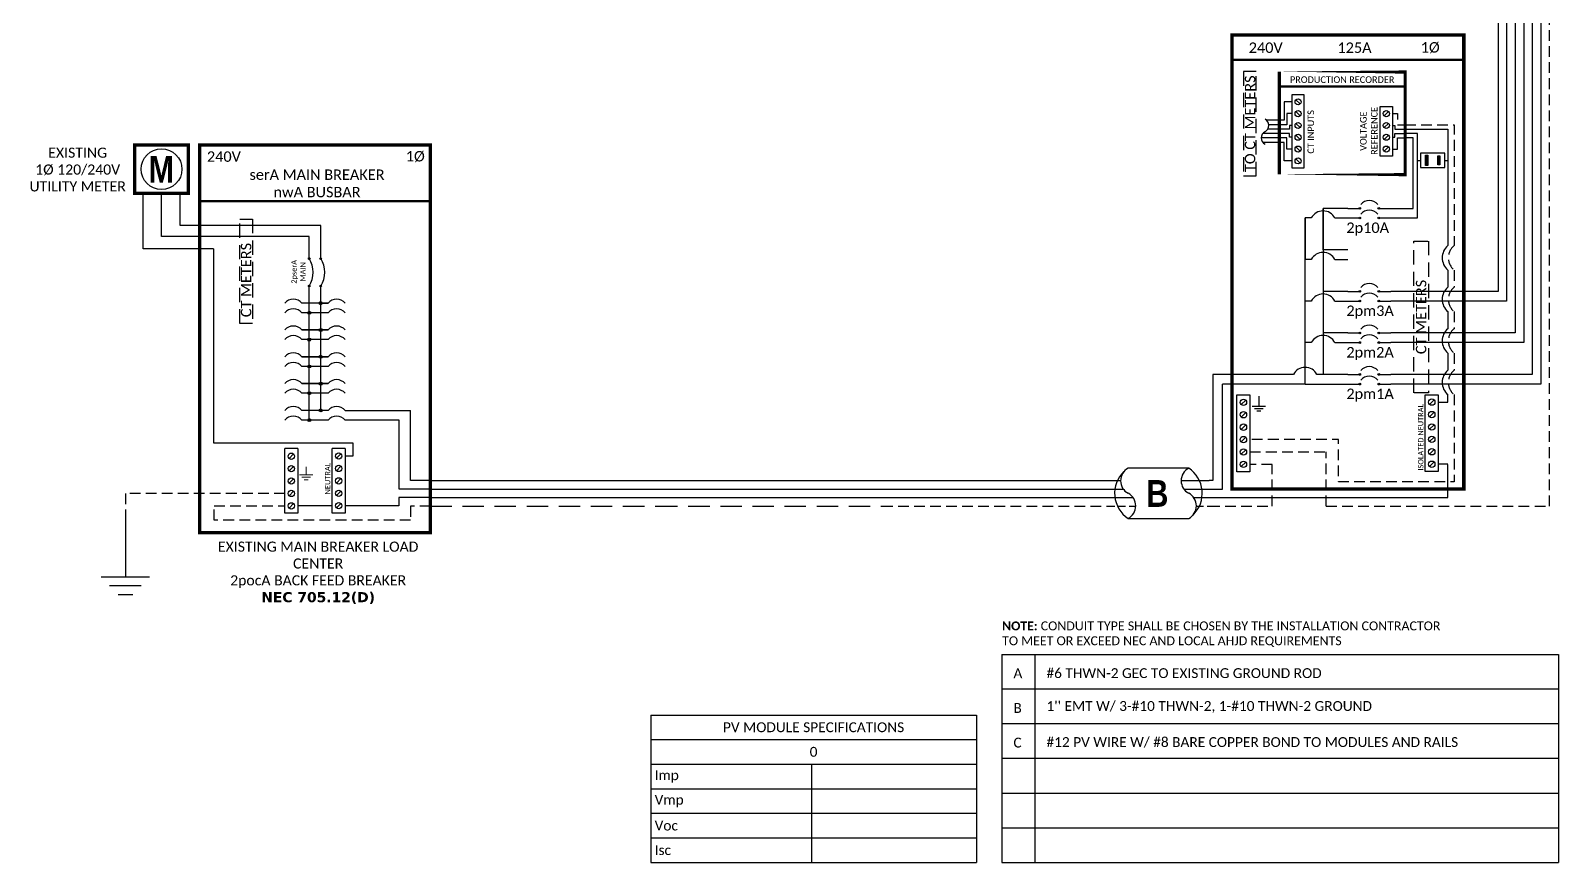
# Model space of a CAD drawing. Header units: feet. Extents: x 12894 to 13430, y 15297 to 15856.
# Drawn here: x 12894 to 13430, y 15297 to 15588 of the extents above; entities that cross this region are included whole.
import ezdxf

# ---------------------------------------------------------------- set-up
doc = ezdxf.new("R2010")
doc.units = ezdxf.units.FT
doc.header["$MEASUREMENT"] = 0
doc.linetypes.add('DASHED', pattern=[0.75, 0.5, -0.25])
doc.linetypes.add('HIDDEN', pattern=[0.375, 0.25, -0.125])
for name, color, linetype in [('E - MODULE', 7, 'Continuous'), ('ONE LINE BLOCKS', 7, 'Continuous'), ('TABLES', 7, 'Continuous'), ('TEXT', 7, 'Continuous'), ('Z - TITLEBLOCK TXT', 7, 'Continuous')]:
    doc.layers.add(name, color=color, linetype=linetype)
doc.styles.add('ONE LINE TXT', font='techb___.ttf')
doc.styles.get("Standard").update_dxf_attribs({"font": 'calibri.ttf'})

# ---------------------------------------------------------------- blocks, each defined once
blk = doc.blocks.new('*U14')
at = {"color": 7, "linetype": 'Continuous'}
for p, q in [((-7.14273261753624, 13.31379698112505), (-28.38670308841029, 13.31379698112505)), ((-28.38670308841029, -4.313796981125051), (-7.14273261753624, -4.313796981125051))]:
    blk.add_line(p, q, dxfattribs=at)
at = {"color": 7}
for p, q in [((-35.52943570594744, 8.999999999996362), (-31.05138576750414, 8.999999999996362)), ((-9.807415296628278, 8.999999999996362), (9.094947017729282e-13, 8.999999999996362))]:
    blk.add_line(p, q, dxfattribs=at)
at = {"color": 10}
for p, q in [((-35.52943570594744, 5.999999999996362), (-30.11481272106539, 5.999999999992724)), ((-8.870842250205897, 5.999999999992724), (9.094947017729282e-13, 5.999999999992724))]:
    blk.add_line(p, q, dxfattribs=at)
at = {"color": 253}
for p, q in [((-35.52943570594744, 2.999999999996362), (-26.6585934557479, 2.999999999996362)), ((-5.414622984878406, 2.999999999996362), (9.094947017729282e-13, 2.999999999992724))]:
    blk.add_line(p, q, dxfattribs=at)
at = {"color": 92, "linetype": 'HIDDEN', "ltscale": 10}
for p, q in [((-4.478049938447839, -3.637978807091713e-12), (0, 0)), ((-35.52943570594744, -3.637978807091713e-12), (-25.72202040931734, -3.637978807091713e-12))]:
    blk.add_line(p, q, dxfattribs=at)
at = {"color": 7, "linetype": 'Continuous'}
for centre, start, end in [((-22.53670101713578, 4.499999999989086), 133.9732389627104, 236.4264841729064), ((-12.99273468881074, 4.499999999989086), 313.9732389627104, 56.4264841729064)]:
    blk.add_arc(centre, 10.57854155630173, start, end, dxfattribs=at)
at = {"linetype": 'Continuous'}
for centre, start, end in [((-26.07656823981961, 8.906898490567983), 117.6639225845625, 242.3360774153913), ((-4.832597768944652, 8.906898490546155), 117.6639225845625, 242.3360774153913), ((-30.69683793700187, 0.09310150943201734), 297.6639225845625, 62.33607741539132), ((-9.452867466132375, 0.09310150943201734), 297.6639225845625, 62.33607741539132)]:
    blk.add_arc(centre, 4.975688628201564, start, end, dxfattribs=at)
blk = doc.blocks.new('*U16')
at = {"color": 7}
blk.add_line((-79.14105710962394, 8.999999999996362), (0, 9), dxfattribs=at)
at = {"color": 10}
blk.add_line((-79.14105710962394, 5.999999999996362), (0, 6), dxfattribs=at)
at = {"color": 253}
blk.add_line((-79.14105710962394, 2.999999999996362), (0, 3), dxfattribs=at)
at = {"color": 92, "linetype": 'HIDDEN', "ltscale": 15}
blk.add_line((-79.14105710962394, -3.637978807091713e-12), (0, 0), dxfattribs=at)
blk = doc.blocks.new('*U22')
at = {"color": 7}
blk.add_line((-79.14105710962303, 8.999999999996362), (9.094947017729282e-13, 8.999999999996362), dxfattribs=at)
at = {"color": 10}
blk.add_line((-79.14105710962303, 5.999999999996362), (9.094947017729282e-13, 5.999999999996362), dxfattribs=at)
at = {"color": 253}
blk.add_line((-79.14105710962303, 2.999999999996362), (9.094947017729282e-13, 2.999999999996362), dxfattribs=at)
at = {"color": 92, "linetype": 'DASHED', "ltscale": 15}
blk.add_line((-79.14105710962303, -3.637978807091713e-12), (9.094947017729282e-13, -3.637978807091713e-12), dxfattribs=at)
blk = doc.blocks.new('breakerPanel')
at = {"linetype": 'Continuous'}
h = blk.add_hatch(color=1, dxfattribs=at)
h.dxf.hatch_style = 1
edge = h.paths.add_edge_path()
edge.add_arc((-42.47287780749139, 86.79555332105156), 0.2909504558996183, 0, 360)
h = blk.add_hatch(color=1, dxfattribs=at)
h.dxf.hatch_style = 1
edge = h.paths.add_edge_path()
edge.add_arc((-38.44367538394545, 86.79555332105156), 0.2909504558996183, 0, 360)
h = blk.add_hatch(color=1, dxfattribs=at)
h.dxf.hatch_style = 1
edge = h.paths.add_edge_path()
edge.add_arc((-42.47287780749139, 77.16403163819996), 0.2909504558996183, 0, 360)
h = blk.add_hatch(color=1, dxfattribs=at)
h.dxf.hatch_style = 1
edge = h.paths.add_edge_path()
edge.add_arc((-38.44367538394545, 77.16403163819996), 0.2909504558996183, 0, 360)
h = blk.add_hatch(color=1, dxfattribs=at)
h.dxf.hatch_style = 1
edge = h.paths.add_edge_path()
edge.add_arc((-38.44367538394545, 71.16274437391621), 0.5280509861124164, 0, 360)
h = blk.add_hatch(color=1, dxfattribs=at)
h.dxf.hatch_style = 1
edge = h.paths.add_edge_path()
edge.add_arc((-42.47287780749321, 67.78379748779116), 0.5280509861124164, 0, 360)
h = blk.add_hatch(color=1, dxfattribs=at)
h.dxf.hatch_style = 1
edge = h.paths.add_edge_path()
edge.add_arc((-38.44367538394545, 61.76004240136899), 0.5280509861124164, 0, 360)
h = blk.add_hatch(color=1, dxfattribs=at)
h.dxf.hatch_style = 1
edge = h.paths.add_edge_path()
edge.add_arc((-42.47287780749502, 58.38109551524758), 0.5280509861124164, 0, 360)
h = blk.add_hatch(color=1, dxfattribs=at)
h.dxf.hatch_style = 1
edge = h.paths.add_edge_path()
edge.add_arc((-42.47287780749502, 48.97839354270036), 0.5280509861124164, 0, 360)
h = blk.add_hatch(color=1, dxfattribs=at)
h.dxf.hatch_style = 1
edge = h.paths.add_edge_path()
edge.add_arc((-38.44367538394545, 52.35734042882541), 0.5280509861124164, 0, 360)
h = blk.add_hatch(color=1, dxfattribs=at)
h.dxf.hatch_style = 1
edge = h.paths.add_edge_path()
edge.add_arc((-38.44367538394545, 42.95463845628183), 0.5280509861124164, 0, 360)
h = blk.add_hatch(color=1, dxfattribs=at)
h.dxf.hatch_style = 1
edge = h.paths.add_edge_path()
edge.add_arc((-42.47287780749502, 39.57569157015678), 0.5280509861124164, 0, 360)
h = blk.add_hatch(color=1, dxfattribs=at)
h.dxf.hatch_style = 1
edge = h.paths.add_edge_path()
edge.add_arc((-38.44367538394545, 33.55193648371642), 0.5280509861124164, 0, 360)
h = blk.add_hatch(color=1, dxfattribs=at)
h.dxf.hatch_style = 1
edge = h.paths.add_edge_path()
edge.add_arc((-42.47287780749684, 30.17298959759137), 0.5280509861124164, 0, 360)
at = {"color": 155, "true_color": 0x647190}
blk.add_line((-80.91655319144229, 126.593895877013), (0, 126.593895877013), dxfattribs=at)
at = {"color": 253, "linetype": 'Continuous'}
for p, q in [((-100.7303590753054, 90.20002519472837), (-100.7303590753036, 109.6966648763446)), ((-76.03501279526063, 90.20002519472837), (-100.7303590753054, 90.20002519472837)), ((-76.03501279526063, 90.20002519472837), (-76.03501279526063, 22.15837522150468)), ((-76.03501279526063, 22.15837522150468), (-27.24705362140412, 22.15837522150468)), ((-27.24705362140412, 22.15837522150468), (-27.24705362140412, 17.56533789245441)), ((-27.24705362140412, 17.56533789245441), (-29.8870921075013, 17.56533789245441)), ((-11.0097081009153, 0.1634453930819291), (-29.8870921075013, 0.1634453930819291)), ((0, 3.00000000001819), (-11.0097081009153, 3.00000000001819)), ((-11.0097081009153, 3.00000000001819), (-11.0097081009153, 0.1634453930819291))]:
    blk.add_line(p, q, dxfattribs=at)
at = {"color": 10, "linetype": 'Continuous'}
for p, q in [((-94.24464934527168, 94.51227852207012), (-94.24464934527168, 109.6966648763446)), ((-42.47287780749321, 94.51227852207012), (-94.24464934527168, 94.51227852207012)), ((-42.47287780749139, 87.08650377695085), (-42.47287780749321, 94.51227852207012)), ((-42.47287780749684, 30.17298959759137), (-42.47287780749139, 76.87308118230067)), ((-35.88124609298939, 67.78379748779116), (-45.03530709845472, 67.78379748779116)), ((-35.88124609298939, 58.38109551524758), (-45.03530709845472, 58.38109551524758)), ((-35.88124609298939, 48.97839354270036), (-45.03530709845472, 48.97839354270036)), ((-35.88124609298939, 39.57569157015678), (-45.03530709845472, 39.57569157015678)), ((-35.88124609298939, 30.17298959759137), (-45.03530709845472, 30.17298959759137)), ((-10.98031765184896, 30.17298959760956), (-29.88709210749766, 30.17298959760956)), ((-10.98031765184896, 6.00000000001819), (-10.98031765184896, 30.17298959760956)), ((0, 6.00000000001819), (-10.98031765184896, 6.00000000001819))]:
    blk.add_line(p, q, dxfattribs=at)
at = {"color": 7, "linetype": 'Continuous'}
for p, q in [((-87.75193899443366, 98.34209528298743), (-87.75193899443184, 109.6966648763446)), ((-38.44367538394727, 98.34209528299107), (-87.75193899443366, 98.34209528298743)), ((-38.44367538394545, 87.08650377695085), (-38.44367538394545, 98.34209528298743)), ((-38.44367538394545, 61.76004240136899), (-38.44367538394545, 76.87308118230067)), ((-35.88124609298939, 71.16274437391621), (-45.03530709845472, 71.16274437391621)), ((-38.44367538394545, 71.16274437391621), (-35.88124609298939, 71.16274437391621)), ((-45.03530709845472, 61.76004240136899), (-35.88124609298939, 61.76004240136899)), ((-35.88124609298939, 61.76004240136899), (-45.03530709845472, 61.76004240136899)), ((-38.44367538394545, 52.35734042882541), (-38.44367538394545, 61.76004240136899)), ((-45.03530709845472, 52.35734042882541), (-35.88124609298939, 52.35734042882541)), ((-35.88124609298939, 52.35734042882541), (-45.03530709845472, 52.35734042882541)), ((-38.44367538394545, 42.95463845628183), (-38.44367538394545, 52.35734042882541)), ((-45.03530709845472, 42.95463845628183), (-35.88124609298939, 42.95463845628183)), ((-35.88124609298939, 42.95463845628183), (-45.03530709845472, 42.95463845628183)), ((-38.44367538394545, 33.55193648371642), (-38.44367538394545, 42.95463845628183)), ((-35.88124609298939, 33.55193648371642), (-45.03530709845472, 33.55193648371642)), ((-6.958625373421455, 8.999999999996362), (-6.95862537337598, 33.55193648368004))]:
    blk.add_line(p, q, dxfattribs=at)
at = {"lineweight": 50}
blk.add_line((-80.91655319144229, 106.9481273167185), (0, 106.9481273167185), dxfattribs=at)
at = {"color": 7}
for p, q in [((-29.88709210749948, 33.55193648371642), (-6.958625373374161, 33.5519364836764)), ((0, 9), (-6.958625373421455, 8.999999999996362))]:
    blk.add_line(p, q, dxfattribs=at)
at = {"color": 1, "linetype": 'Continuous'}
for p, q in [((-51.02946108394281, -2.505092970568512), (-51.02946108394281, 20.23387625610485)), ((-46.49076722861537, 20.23387625610485), (-51.02946108394281, 20.23387625610485)), ((-46.49076722861537, 20.23387625610485), (-46.49076722861537, -2.505092970568512)), ((-34.4257859628251, -2.432906173409719), (-34.42578596282692, 20.1616894589497)), ((-29.8870921075013, 20.16168945894606), (-34.4257859628251, 20.16168945894606)), ((-29.8870921075013, 20.1616894589497), (-29.8870921075013, -2.432906173409719)), ((-46.49076722861537, -2.505092970568512), (-51.02946108394281, -2.505092970568512)), ((-29.8870921075013, -2.432906173409719), (-34.4257859628251, -2.432906173409719))]:
    blk.add_line(p, q, dxfattribs=at)
at = {"color": 4, "linetype": 'Continuous'}
for p, q in [((-47.97411016051592, 18.27915509107333), (-49.54611815204044, 16.70714709953972)), ((-31.37043503940185, 18.3513418882103), (-32.94244303092455, 16.77933389667669)), ((-47.97411016051592, 13.92868196623022), (-49.54611815204044, 12.35667397469661)), ((-31.37043503940185, 14.00086876336718), (-32.94244303092455, 12.4288607718554)), ((-47.97411016051592, 9.578208841387095), (-49.54611815204044, 8.006200849853485)), ((-31.37043503940185, 9.65039563852406), (-32.94244303092455, 8.078387647012278)), ((-47.97411016051592, 5.227735716543975), (-49.54611815204044, 3.655727725010365)), ((-47.97411016051228, 0.8772625917008554), (-49.54611815203498, -0.6947453998327546)), ((-31.37043503940185, 5.299922513702768), (-32.94244303092455, 3.727914522169158)), ((-31.37043503940185, 0.949449388859648), (-32.94244303092455, -0.622558602673962))]:
    blk.add_line(p, q, dxfattribs=at)
at = {"color": 92, "linetype": 'HIDDEN', "ltscale": 15}
for p, q in [((-51.02946108394281, 4.441731720766256), (-106.8916001157031, 4.441731720766256)), ((-106.8916001157031, 4.441731720766256), (-106.8916001157031, -4.87438598116205)), ((-75.84282630293455, -4.955775758582604), (-75.84282630293455, 0.09125859592313645)), ((-75.84282630293455, 0.09125859592313645), (-51.02946108394281, 0.09125859592313645)), ((0, 0), (-6.958625373417817, -3.637978807091713e-12)), ((-6.958625373417817, -4.955775758582604), (-75.84282630293455, -4.955775758582604)), ((-6.958625373417817, -3.637978807091713e-12), (-6.958625373417817, -4.955775758582604))]:
    blk.add_line(p, q, dxfattribs=at)
at = {"color": 92, "linetype": 'Continuous', "ltscale": 15}
blk.add_line((-34.4257859628251, 0.09125859592313645), (-46.49076722861537, 0.09125859592313645), dxfattribs=at)
at = {"color": 92, "ltscale": 15}
blk.add_line((-106.8916001157031, -4.87438598116205), (-106.8916001157031, -24.83542790230786), dxfattribs=at)
at = {"lineweight": 50, "const_width": 1.185332763664635}
for points in [[(-103.6736613218873, 109.6966648763446), (-103.6736613218873, 126.593895877013), (-84.8156373686561, 126.593895877013), (-84.8156373686561, 109.6966648763446)], [(-80.91655319144229, -9.295786066148139), (-80.91655319144229, 126.593895877013), (0, 126.593895877013), (0, -9.295786066148139)]]:
    blk.add_lwpolyline(points, close=True, dxfattribs=at)
at = {"color": 92, "linetype": 'Continuous', "lineweight": 5, "ltscale": 0.05, "flags": 128}
for points in [[(-45.87751266432861, 10.96744140803276), (-41.19543598182827, 10.96744140803276)], [(-43.53647432308026, 13.813563782438), (-43.53647432308389, 10.96744140803276)], [(-42.00685107860954, 10.10001257765543), (-45.06609756754733, 10.10001257765543)], [(-42.81826617539627, 9.232583747256285), (-44.25468247076242, 9.232583747256285)]]:
    blk.add_lwpolyline(points, dxfattribs=at)
at = {"color": 92, "linetype": 'Continuous', "ltscale": 4, "flags": 128}
for points in [[(-115.3727313172185, -24.83542790230786), (-98.41046891418773, -24.83542790230786)], [(-101.3500695919956, -27.97795555289122), (-112.4331306394088, -27.97795555289122)], [(-104.2896702698054, -31.12048320349277), (-109.4935299615991, -31.12048320349277)]]:
    blk.add_lwpolyline(points, dxfattribs=at)
at = {"linetype": 'Continuous'}
blk.add_circle((-94.24464934527168, 118.1452803766806), 7.153048953988936, dxfattribs=at)
at = {"color": 1, "linetype": 'Continuous'}
for centre, radius in [((-42.47287780749139, 86.79555332105156), 0.2909504558996183), ((-38.44367538394545, 86.79555332105156), 0.2909504558996183), ((-42.47287780749139, 77.16403163819996), 0.2909504558996183), ((-38.44367538394545, 77.16403163819996), 0.2909504558996183), ((-38.44367538394545, 71.16274437391621), 0.5280509861124164), ((-42.47287780749321, 67.78379748779116), 0.5280509861124164), ((-38.44367538394545, 61.76004240136899), 0.5280509861124164), ((-42.47287780749502, 58.38109551524758), 0.5280509861124164), ((-42.47287780749502, 48.97839354270036), 0.5280509861124164), ((-38.44367538394545, 52.35734042882541), 0.5280509861124164), ((-38.44367538394545, 42.95463845628183), 0.5280509861124164), ((-42.47287780749502, 39.57569157015678), 0.5280509861124164), ((-38.44367538394545, 33.55193648371642), 0.5280509861124164), ((-42.47287780749684, 30.17298959759137), 0.5280509861124164)]:
    blk.add_circle(centre, radius, dxfattribs=at)
at = {"color": 4, "linetype": 'Continuous'}
for centre in [(-48.76011415627909, 17.49315109529562), (-32.1564390351632, 17.56533789245441), (-48.76011415627909, 13.1426779704525), (-32.1564390351632, 13.21486476761129), (-48.76011415627909, 8.792204845609376), (-48.76011415627909, 4.441731720766256), (-32.1564390351632, 8.864391642768169), (-32.1564390351632, 4.513918517925049), (-48.76011415627909, 0.09125859592313645), (-32.1564390351632, 0.1634453930819291)]:
    blk.add_circle(centre, 1.111577510887078, dxfattribs=at)
at = {"color": 1, "linetype": 'Continuous'}
for centre, radius, start, end in [((-50.14118143142514, 81.97979247962576), 9.055077744040508, 327.8708244926741, 32.12917550732588), ((-46.1119790078792, 81.97979247962576), 9.055077744040508, 327.8708244926741, 32.12917550732588), ((-48.03238409119876, 68.61751082151022), 3.932007672516098, 40.33920141311549, 139.6607985868845), ((-32.88416910024353, 68.61751082151022), 3.932007672516098, 40.33920141311549, 139.6607985868845), ((-48.03238409119876, 65.23856393538517), 3.932007672516098, 40.33920141311549, 139.6607985868845), ((-32.88416910024353, 65.23856393538517), 3.932007672516098, 40.33920141311549, 139.6607985868845), ((-48.03238409119876, 59.21480884896664), 3.932007672516098, 40.33920141311549, 139.6607985868845), ((-48.03238409119876, 55.83586196284159), 3.932007672516098, 40.33920141311549, 139.6607985868845), ((-32.88416910024353, 59.21480884896664), 3.932007672516098, 40.33920141311549, 139.6607985868845), ((-32.88416910024353, 55.83586196284159), 3.932007672516098, 40.33920141311549, 139.6607985868845), ((-48.03238409119876, 49.81210687642306), 3.932007672516098, 40.33920141311549, 139.6607985868845), ((-32.88416910024353, 49.81210687642306), 3.932007672516098, 40.33920141311549, 139.6607985868845), ((-48.03238409119876, 46.43315999029801), 3.932007672516098, 40.33920141311549, 139.6607985868845), ((-32.88416910024353, 46.43315999029801), 3.932007672516098, 40.33920141311549, 139.6607985868845), ((-48.03238409119876, 40.40940490387584), 3.932007672516098, 40.33920141311549, 139.6607985868845), ((-32.88416910024353, 40.40940490387584), 3.932007672516098, 40.33920141311549, 139.6607985868845), ((-48.03238409119876, 37.03045801775079), 3.932007672516098, 40.33920141311549, 139.6607985868845), ((-32.88416910024353, 37.03045801775079), 3.932007672516098, 40.33920141311549, 139.6607985868845), ((-48.03238409119876, 31.00670293131043), 3.932007672516098, 40.33920141311549, 139.6607985868845), ((-32.88416910024353, 31.00670293131043), 3.932007672516098, 40.33920141311549, 139.6607985868845), ((-48.03238409119876, 27.62775604520721), 3.932007672516098, 40.33920141311549, 139.6607985868845), ((-32.88416910024353, 27.62775604520721), 3.932007672516098, 40.33920141311549, 139.6607985868845)]:
    blk.add_arc(centre, radius, start, end, dxfattribs=at)
at = {"color": 253, "linetype": 'Continuous', "style": 'ONE LINE TXT'}
blk.add_text('M', height=9.383282676953176, dxfattribs=at).set_placement((-98.80442891325947, 113.4292033659767))
at = {"color": 4, "linetype": 'Continuous'}
blk.add_text('NEUTRAL', height=1.874334766554741, rotation=90, dxfattribs=at).set_placement((-35.08231925735709, 4.081593411287031))
at = {"color": 1, "attachment_point": 5}
for s, width, gutter_width, heights, insert, char_height in [('EXISTING\\P1Ø 120/240V UTILITY METER', 37.80667047990212, 7.170123602891181, [0], (-123.6441380706474, 117.9969110056372), 3.543298297097499), ('240V', 0.1480620958035672, 0.75, [0], (-72.38596292787952, 122.5388641736099), 3.65759824216516), ('1Ø', 0.1480620958035672, 0.75, [0], (-5.313574516361768, 122.5388641736099), 3.65759824216516), ('serA MAIN BREAKER\\PnwA BUSBAR', 72.4998475968122, 0.75, [0], (-39.75165959261903, 113.1409788170386), 3.65759824216516), ('EXISTING MAIN BREAKER LOAD CENTER\\P2pocA BACK FEED BREAKER \\P{\\fVerdana|b1|i0|c0|p34;NEC 705.12(D)}', 79.26269925214874, 97.94332303343617, [154.4920519414637], (-39.34725254311525, -23.38331273830408), 3.543298297097499)]:
    blk.add_mtext_dynamic_manual_height_columns(s, width=width, gutter_width=gutter_width, heights=heights, dxfattribs=dict(at, insert=insert, char_height=char_height))
at = {"color": 4, "linetype": 'Continuous', "insert": (-46.25080924593203, 82.15055889181531), "char_height": 1.874334766554741, "attachment_point": 5, "rotation": 90}
blk.add_mtext_dynamic_manual_height_columns('2pserA\\PMAIN', width=0.1480620958035672, gutter_width=0.75, heights=[0], dxfattribs=at)
blk = doc.blocks.new('*U24')
at = {"color": 7}
blk.add_blockref('breakerPanel', (0, 0), dxfattribs=at)
blk = doc.blocks.new('*T28')
at = {"color": 0, "lineweight": -2, "transparency": 16777216}
for p, q in [((0, 0), (114.1854929996152, 0)), ((0, 0), (0, -51.69405515626204)), ((114.1854929996152, 0), (114.1854929996152, -51.69405515626204)), ((0, -8.615675859377006), (114.1854929996152, -8.615675859377006)), ((0, -17.23135171875401), (114.1854929996152, -17.23135171875401)), ((56.40758833595828, -17.23135171875401), (56.40758833595828, -51.69405515626204)), ((0, -25.84702757813102), (114.1854929996152, -25.84702757813102)), ((0, -34.46270343750803), (114.1854929996152, -34.46270343750803)), ((0, -43.07837929688503), (114.1854929996152, -43.07837929688503)), ((0, -51.69405515626204), (114.1854929996152, -51.69405515626204))]:
    blk.add_line(p, q, dxfattribs=at)
at = {"color": 0, "linetype": 'Continuous', "transparency": 16777216, "char_height": 3.454398339844223}
for s, insert, width, attachment_point in [('{\\fCalibri|b0|i0|c0;PV MODULE SPECIFICATIONS', (57.09274649980762, -4.307837929689413), 111.4329572375142, 5), ('{\\fCalibri|b0|i0|c0;0', (57.09274649980762, -12.92351378906642), 111.4329572375142, 5), ('{\\fCalibri|b0|i0|c0;Imp', (1.376267881050808, -21.53918964844343), 53.6550525738577, 4), ('{\\fCalibri|b0|i0|c0;', (57.78385621700909, -21.53918964844343), 55.02536890155664, 4), ('{\\fCalibri|b0|i0|c0;Vmp', (1.376267881050808, -30.15486550782043), 53.6550525738577, 4), ('{\\fCalibri|b0|i0|c0;', (57.78385621700909, -30.15486550782043), 55.02536890155664, 4), ('{\\fCalibri|b0|i0|c0;Voc', (1.376267881050808, -38.77054136719744), 53.6550525738577, 4), ('{\\fCalibri|b0|i0|c0;', (57.78385621700909, -38.77054136719744), 55.02536890155664, 4), ('{\\fCalibri|b0|i0|c0;Isc', (1.376267881050808, -47.38621722657444), 53.6550525738577, 4), ('{\\fCalibri|b0|i0|c0;', (57.78385621700909, -47.38621722657444), 55.02536890155664, 4)]:
    blk.add_mtext(s, dxfattribs=dict(at, insert=insert, width=width, attachment_point=attachment_point))
blk = doc.blocks.new('*T29')
at = {"linetype": 'ByBlock', "lineweight": -2, "transparency": 16777216}
for p, q in [((0, 0), (195.0959959807406, 0)), ((0, 0), (0, -72.96556891894761)), ((11.58239443359525, 0), (11.58239443359525, -72.96556891894761)), ((195.0959959807406, 0), (195.0959959807406, -72.96556891894761)), ((0, -12.10586445312583), (195.0959959807406, -12.10586445312583)), ((0, -24.28258835937595), (195.0959959807406, -24.28258835937595)), ((0, -36.45931226562607), (195.0959959807406, -36.45931226562607)), ((0, -48.63603617187619), (195.0959959807406, -48.63603617187619)), ((0, -60.8127600781263), (195.0959959807406, -60.8127600781263)), ((0, -72.96556891894761), (195.0959959807406, -72.96556891894761))]:
    blk.add_line(p, q, dxfattribs=at)
at = {"color": 0, "linetype": 'Continuous', "transparency": 16777216, "char_height": 3.454398339844223, "attachment_point": 7}
for s, insert, width in [('{\\fCalibri|b0|i0|c0;A', (4.063998046874985, -8.355864453125832), 3.454398339844662), ('{\\fCalibri|b0|i0|c0;#6 THWN-2 GEC TO EXISTING GROUND ROD', (15.64639248047024, -8.355864453125832), 175.3856054533942), ('{\\fCalibri|b0|i0|c0;B', (4.063998046874985, -20.53258835937595), 3.454398339844662), ("{\\fCalibri|b0|i0|c0;1'' EMT W/ 3-#10 THWN-2, 1-#10 THWN-2 GROUND", (15.64639248047024, -20.53258835937595), 175.3856054533942), ('{\\fCalibri|b0|i0|c0;C', (4.063998046874985, -32.70931226562607), 3.454398339844662), ('{\\fCalibri|b0|i0|c0;#12 PV WIRE W/ #8 BARE COPPER BOND TO MODULES AND RAILS', (15.64639248047024, -32.70931226562607), 175.3856054533942), ('{\\fCalibri|b0|i0|c0;', (4.063998046874985, -44.88603617187619), 3.454398339844662), ('{\\fCalibri|b0|i0|c0;', (15.64639248047024, -44.88603617187619), 175.3856054533942), ('{\\fCalibri|b0|i0|c0;', (4.063998046874985, -57.0627600781263), 3.454398339844662), ('{\\fCalibri|b0|i0|c0;', (15.64639248047024, -57.0627600781263), 175.3856054533942), ('{\\fCalibri|b0|i0|c0;', (4.063998046874985, -69.21556891894761), 3.454398339844662), ('{\\fCalibri|b0|i0|c0;', (15.64639248047024, -69.21556891894761), 175.3856054533942)]:
    blk.add_mtext(s, dxfattribs=dict(at, insert=insert, width=width))
blk = doc.blocks.new('*U18')
at = {"color": 7}
blk.add_line((-79.14105710962394, 9), (0, 9), dxfattribs=at)
at = {"color": 10}
blk.add_line((-79.14105710962394, 6), (0, 5.999999999947249), dxfattribs=at)
at = {"color": 253}
blk.add_line((-79.14105710962394, 3), (0, 3), dxfattribs=at)
at = {"color": 92, "linetype": 'DASHED', "ltscale": 15}
blk.add_line((-79.14105710962394, 0), (0, 0), dxfattribs=at)

msp = doc.modelspace()

# ---------------------------------------------------------------- hatches: boundary and pattern name
h = msp.add_hatch(color=1)
h.dxf.hatch_style = 1
h.paths.add_polyline_path([(13387.29070320239, 15544.41193896428), (13388.06035488375, 15544.41193896428), (13388.06035488375, 15541.33454144975), (13387.29070320239, 15541.33454144975)])
h.paths.add_polyline_path([(13383.01109665854, 15544.73569119336), (13383.7807483399, 15544.73569119336), (13383.7807483399, 15541.00578056234), (13383.01109665854, 15541.00578056234)])
at = {"layer": 'ONE LINE BLOCKS', "linetype": 'Continuous'}
h = msp.add_hatch(color=1, dxfattribs=at)
h.dxf.hatch_style = 1
edge = h.paths.add_edge_path()
edge.add_arc((13359.96527507628, 15526.037569876), 0.2909504558996183, 0, 360)
h = msp.add_hatch(color=1, dxfattribs=at)
h.dxf.hatch_style = 1
edge = h.paths.add_edge_path()
edge.add_arc((13366.6418843863, 15526.037569876), 0.2909504558996183, 0, 360)
h = msp.add_hatch(color=1, dxfattribs=at)
h.dxf.hatch_style = 1
edge = h.paths.add_edge_path()
edge.add_arc((13359.96527507628, 15522.65862298983), 0.2909504558996183, 0, 360)
h = msp.add_hatch(color=1, dxfattribs=at)
h.dxf.hatch_style = 1
edge = h.paths.add_edge_path()
edge.add_arc((13366.6418843863, 15522.65862298983), 0.2909504558996183, 0, 360)
h = msp.add_hatch(color=1, dxfattribs=at)
h.dxf.hatch_style = 1
edge = h.paths.add_edge_path()
edge.add_arc((13359.96527507657, 15496.91693399397), 0.2909504558996183, 0, 360)
h = msp.add_hatch(color=1, dxfattribs=at)
h.dxf.hatch_style = 1
edge = h.paths.add_edge_path()
edge.add_arc((13359.96527507657, 15493.5379871078), 0.2909504558996183, 0, 360)
h = msp.add_hatch(color=1, dxfattribs=at)
h.dxf.hatch_style = 1
edge = h.paths.add_edge_path()
edge.add_arc((13366.64188438658, 15496.91693399397), 0.2909504558996183, 0, 360)
h = msp.add_hatch(color=1, dxfattribs=at)
h.dxf.hatch_style = 1
edge = h.paths.add_edge_path()
edge.add_arc((13366.64188438658, 15493.5379871078), 0.2909504558996183, 0, 360)
h = msp.add_hatch(color=1, dxfattribs=at)
h.dxf.hatch_style = 1
edge = h.paths.add_edge_path()
edge.add_arc((13359.96527507657, 15482.35661605301), 0.2909504558996183, 0, 360)
h = msp.add_hatch(color=1, dxfattribs=at)
h.dxf.hatch_style = 1
edge = h.paths.add_edge_path()
edge.add_arc((13359.96527507657, 15478.97766916684), 0.2909504558996183, 0, 360)
h = msp.add_hatch(color=1, dxfattribs=at)
h.dxf.hatch_style = 1
edge = h.paths.add_edge_path()
edge.add_arc((13366.64188438658, 15482.35661605301), 0.2909504558996183, 0, 360)
h = msp.add_hatch(color=1, dxfattribs=at)
h.dxf.hatch_style = 1
edge = h.paths.add_edge_path()
edge.add_arc((13366.64188438658, 15478.97766916684), 0.2909504558996183, 0, 360)
h = msp.add_hatch(color=1, dxfattribs=at)
h.dxf.hatch_style = 1
edge = h.paths.add_edge_path()
edge.add_arc((13359.96527507657, 15467.79629811205), 0.2909504558996183, 0, 360)
h = msp.add_hatch(color=1, dxfattribs=at)
h.dxf.hatch_style = 1
edge = h.paths.add_edge_path()
edge.add_arc((13366.64188438658, 15467.79629811205), 0.2909504558996183, 0, 360)
h = msp.add_hatch(color=1, dxfattribs=at)
h.dxf.hatch_style = 1
edge = h.paths.add_edge_path()
edge.add_arc((13359.96527507657, 15464.41735122588), 0.2909504558996183, 0, 360)
h = msp.add_hatch(color=1, dxfattribs=at)
h.dxf.hatch_style = 1
edge = h.paths.add_edge_path()
edge.add_arc((13366.64188438658, 15464.41735122588), 0.2909504558996183, 0, 360)

# ---------------------------------------------------------------- linework, layer by layer
at = {"color": 7, "linetype": 'Continuous'}
for p, q in [((13420.45548410478, 15822.05692406829), (13420.45548410569, 15467.79629811199)), ((13414.45548410481, 15817.70663985183), (13414.45548410565, 15482.35661605254)), ((13408.45548410483, 15813.35635563545), (13408.4554841056, 15496.9169339935)), ((13347.11250964375, 15526.03756987606), (13347.11250964375, 15511.47725193493)), ((13347.11250964348, 15511.4772519347), (13347.11250964362, 15526.03756987569)), ((13355.76883889842, 15526.037569876), (13347.11250964348, 15526.037569876)), ((13347.11250964348, 15526.037569876), (13347.11250964348, 15511.47725193487)), ((13355.76883889869, 15511.47725193476), (13347.11250964375, 15511.47725193476)), ((13347.11250964375, 15511.47725193476), (13347.11250964375, 15496.91693399364)), ((13347.11250964375, 15511.47725193493), (13347.11250964375, 15511.47725193476)), ((13347.11250964348, 15511.47725193487), (13347.11250964348, 15511.4772519347)), ((13355.76883889869, 15496.91693399364), (13347.11250964375, 15496.91693399364)), ((13347.11250964375, 15496.91693399364), (13347.11250964375, 15482.35661605252)), ((13408.4554841056, 15496.9169339935), (13370.83832056446, 15496.91693399347)), ((13355.76883889869, 15482.35661605252), (13347.11250964375, 15482.35661605252)), ((13347.11250964375, 15482.35661605252), (13347.11250964375, 15467.79629811139)), ((13414.45548410565, 15482.35661605255), (13370.83832056446, 15482.35661605252)), ((13336.70184476497, 15467.79629811139), (13308.5035288233, 15467.79629811139)), ((13308.5035288233, 15467.79629811139), (13308.50352882333, 15430.63100502974)), ((13355.76883889869, 15467.79629811139), (13344.94074001659, 15467.79629811139)), ((13420.45548410569, 15467.79629811208), (13370.83832056446, 15467.79629811205)), ((13308.50352882333, 15430.63100502974), (13307.16775880624, 15430.63100502974))]:
    msp.add_line(p, q, dxfattribs=at)
at = {"color": 10, "linetype": 'Continuous'}
for p, q in [((13423.45548410484, 15824.23206617649), (13423.45548410566, 15464.4173512258)), ((13411.45548410485, 15815.53149774366), (13411.4554841056, 15493.53798710732)), ((13417.45548410485, 15819.88178196004), (13417.45548410563, 15478.97766916637)), ((13378.67219527833, 15540.35041940512), (13378.67219527833, 15550.70320753246)), ((13380.22085983521, 15522.65862298983), (13380.22085983521, 15552.25187208935)), ((13340.82129239082, 15508.0983050486), (13340.82129239082, 15522.65862298973)), ((13342.9930620179, 15522.65862298989), (13340.82129239082, 15522.65862298989)), ((13340.82129239069, 15522.6586229899), (13340.82129239054, 15508.09830504854)), ((13340.82129239054, 15508.0983050487), (13340.82129239054, 15522.65862298983)), ((13351.23195726924, 15522.65862298983), (13355.76883889842, 15522.65862298983)), ((13370.83832056418, 15522.65862298983), (13380.22085983521, 15522.65862298983)), ((13340.82129239082, 15493.53798710748), (13340.82129239082, 15508.0983050486)), ((13342.9930620179, 15508.0983050486), (13340.82129239082, 15508.0983050486)), ((13351.23195726952, 15508.0983050486), (13355.76883889869, 15508.0983050486)), ((13340.82129239082, 15478.97766916635), (13340.82129239082, 15493.53798710748)), ((13342.9930620179, 15493.53798710748), (13340.82129239082, 15493.53798710748)), ((13351.23195726952, 15493.53798710748), (13355.76883889869, 15493.53798710748)), ((13411.4554841056, 15493.53798710732), (13370.83832056446, 15493.53798710731)), ((13340.82129239082, 15464.41735122522), (13340.82129239082, 15478.97766916635)), ((13342.9930620179, 15478.97766916635), (13340.82129239082, 15478.97766916635)), ((13351.23195726952, 15478.97766916635), (13355.76883889869, 15478.97766916635)), ((13417.45548410563, 15478.97766916637), (13370.83832056446, 15478.97766916635)), ((13340.82129239082, 15464.41735122522), (13311.79768006958, 15464.41735122522)), ((13311.79768006958, 15427.63100502974), (13311.79768006958, 15464.41735122522)), ((13340.82129239082, 15464.41735122522), (13355.76883889869, 15464.41735122522)), ((13423.45548410567, 15464.4173512259), (13370.83832056446, 15464.41735122588)), ((13307.16775880624, 15427.63100502974), (13311.79768006958, 15427.63100502974))]:
    msp.add_line(p, q, dxfattribs=at)
at = {"linetype": 'Continuous'}
for p, q in [((13378.67219527833, 15526.037569876), (13378.67219527833, 15550.70320753246)), ((13380.22085983521, 15542.86997019613), (13381.27750614195, 15542.86997019613)), ((13370.83832056418, 15526.037569876), (13378.67219527833, 15526.037569876))]:
    msp.add_line(p, q, dxfattribs=at)
at = {"color": 253, "linetype": 'Continuous'}
for p, q in [((13389.79394540034, 15542.86997019613), (13390.85059170708, 15542.86997019613)), ((13390.85059170708, 15504.41470709628), (13390.85059170717, 15498.4066842247)), ((13390.85059170728, 15489.854389155), (13390.85059170737, 15483.84636628343)), ((13390.85059170708, 15475.29407121402), (13390.8505917072, 15469.28604834244)), ((13390.85059170736, 15436.33826427301), (13387.48320060012, 15436.33826427301)), ((13390.85059170737, 15424.63100502974), (13390.85059170737, 15436.2667974077)), ((13307.16775880624, 15424.63100502974), (13390.85059170737, 15424.63100502974))]:
    msp.add_line(p, q, dxfattribs=at)
at = {"linetype": 'Continuous', "flags": 128}
for points in [[(13336.17041631051, 15563.37351529248), (13333.49351887569, 15563.37351529248), (13333.49351887569, 15556.89786576065), (13327.33749948109, 15556.89786576065)], [(13336.17041631042, 15559.2345909225), (13334.43555206345, 15559.2345909225), (13334.43555206345, 15555.3492012036), (13328.07535088145, 15555.3492012036)], [(13336.17041631038, 15555.0956665529), (13335.37758525121, 15555.0956665529), (13335.37758525121, 15553.80053664655), (13327.70787429449, 15553.80053664655)], [(13336.17041631029, 15546.81781781323), (13334.43555206345, 15546.81781781323), (13334.43555206345, 15550.70320753246), (13325.42047992521, 15550.70320753246)], [(13336.17041631033, 15550.95674218307), (13335.37758525121, 15550.95674218307), (13335.37758525121, 15552.25187208935), (13325.95416066773, 15552.25187208935)], [(13336.1704163102, 15542.67889344332), (13333.49351887569, 15542.67889344336), (13333.49351887569, 15549.15454297558), (13325.96842098344, 15549.15454297558)], [(13371.43925787805, 15546.81781781323), (13373.17412212489, 15546.81781781323), (13373.17412212489, 15550.70320753246), (13375.86877778907, 15550.70320753246)], [(13378.67219527833, 15550.70320753246), (13375.86877778911, 15550.70320753246)]]:
    msp.add_lwpolyline(points, dxfattribs=at)
at = {"color": 253, "linetype": 'Continuous', "flags": 128}
for points in [[(13371.43925787796, 15555.0956665529), (13372.23208893713, 15555.0956665529), (13372.23208893713, 15553.80053664655), (13375.86877778907, 15553.80053664655)], [(13375.86877778911, 15553.80053664655), (13390.85059170708, 15553.80053664655), (13390.85059170708, 15512.96700216574)], [(13387.48320060012, 15458.09062989709), (13390.85059170737, 15458.09062989709), (13390.85059170737, 15460.73375327268)]]:
    msp.add_lwpolyline(points, dxfattribs=at)
at = {"color": 10, "linetype": 'Continuous', "flags": 128}
for points in [[(13371.439257878, 15550.95674218307), (13372.23208893713, 15550.95674218307), (13372.23208893713, 15552.25187208935), (13375.86877778907, 15552.25187208935)], [(13380.22085983521, 15552.25187208935), (13375.86877778911, 15552.25187208935)]]:
    msp.add_lwpolyline(points, dxfattribs=at)
at = {"color": 1}
for points in [[(13389.79394540034, 15545.39708790992), (13381.27750614195, 15545.39708790992), (13381.27750614195, 15540.34285248234), (13389.79394540034, 15540.34285248234)], [(13383.01109665854, 15544.73569119336), (13383.7807483399, 15544.73569119336), (13383.7807483399, 15541.00578056234), (13383.01109665854, 15541.00578056234)], [(13387.29070320239, 15544.41193896428), (13388.06035488375, 15544.41193896428), (13388.06035488375, 15541.33454144975), (13387.29070320239, 15541.33454144975)]]:
    msp.add_lwpolyline(points, close=True, dxfattribs=at)
at = {"linetype": 'Continuous'}
for centre, start, end in [((13327.90830808935, 15550.71217173351), 117.6639225845162, 242.3360774154838), ((13325.59817324076, 15555.11907022408), 297.6639225845162, 62.33607741548377)]:
    msp.add_arc(centre, 2.487844314100782, start, end, dxfattribs=at)
at = {"color": 10, "linetype": 'Continuous'}
for centre in [(13347.11250964375, 15520.4991724061), (13347.11250964375, 15505.93885446481), (13347.11250964375, 15491.37853652368), (13347.11250964375, 15476.81821858255)]:
    msp.add_arc(centre, 4.651137018526943, 27.66392258451928, 152.3360774154807, dxfattribs=at)
at = {"color": 253, "linetype": 'Continuous'}
for centre in [(13394.42873960711, 15508.69085463101), (13394.42873960711, 15494.13053668989), (13394.42873960711, 15479.57021874844), (13394.42873960714, 15465.00990080763)]:
    msp.add_arc(centre, 5.575713419222151, 129.921549868527, 230.078450131473, dxfattribs=at)
at = {"color": 7, "linetype": 'Continuous'}
msp.add_arc((13340.82129239082, 15465.63684752776), 4.651137018526943, 27.66392258451928, 152.3360774154807, dxfattribs=at)
at = {"layer": 'E - MODULE', "color": 10, "linetype": 'DASHED', "ltscale": 10}
for points in [[(13323.70342401387, 15537.39034023026), (13323.70342401387, 15573.98985047767), (13319.26384087223, 15573.98985047767), (13319.26384087223, 15537.39034023026)], [(12967.41146619785, 15485.68169785038), (12967.41146619785, 15522.2812080978), (12971.85104933949, 15522.2812080978), (12971.85104933949, 15485.68169785038)], [(13378.88637407285, 15461.3277319938), (13378.88637407285, 15514.56687116652), (13384.06994439904, 15514.56687116652), (13384.06994439904, 15461.3277319938)]]:
    msp.add_lwpolyline(points, close=True, dxfattribs=at)
at = {"layer": 'ONE LINE BLOCKS', "lineweight": 50}
for p, q in [((13315.20412884934, 15578.09006967775), (13396.45548410538, 15578.09006967775)), ((13331.74089639926, 15568.71705573308), (13375.8687777891, 15568.71705573312))]:
    msp.add_line(p, q, dxfattribs=at)
for points, const_width in [([(13315.20412884965, 15427.63681566886), (13315.20412884934, 15586.79311780303), (13396.45548410538, 15586.79311780303), (13396.45548410569, 15427.63681566886)], 1.185332763664635), ([(13375.86877778912, 15537.84015034901), (13375.8687777891, 15573.82978030491), (13331.74089639924, 15573.82978030498), (13331.74089639929, 15537.84015034907)], 1.127694050973034)]:
    msp.add_lwpolyline(points, close=True, dxfattribs=dict(at, const_width=const_width))
at = {"layer": 'TEXT', "color": 92, "linetype": 'HIDDEN', "ltscale": 15}
for p, q in [((13426.45548410569, 15421.63100503013), (13426.45548410494, 15826.40720828469)), ((13393.02573381531, 15504.41470709628), (13393.02573381543, 15498.4066842247)), ((13393.02573381551, 15489.854389155), (13393.02573381563, 15483.84636628343)), ((13393.02573381534, 15475.29407121402), (13393.02573381546, 15469.28604834244)), ((13321.47636542563, 15440.61655060079), (13348.15391269951, 15440.61655060079)), ((13348.15391269951, 15421.63100502974), (13348.15391269951, 15440.61655060079)), ((13329.30963181274, 15436.26607747582), (13321.47636542563, 15436.26607747582)), ((13329.30963181274, 15421.63100502974), (13329.30963181274, 15436.26607747582)), ((13307.16775880624, 15421.63100502974), (13329.30963181274, 15421.63100502974)), ((13348.15391269951, 15421.63100502974), (13426.45548410569, 15421.63100502974))]:
    msp.add_line(p, q, dxfattribs=at)
at = {"layer": 'TEXT', "color": 92, "linetype": 'HIDDEN', "ltscale": 15, "flags": 128}
for points in [[(13371.43925787805, 15559.2345909226), (13373.17412212489, 15559.2345909226), (13373.17412212489, 15555.34920120337), (13375.86877778907, 15555.34920120337)], [(13375.86877778911, 15555.34920120337), (13393.02573381532, 15555.34920120337), (13393.02573381532, 15512.96700216573)], [(13393.02573381563, 15460.73375327266), (13393.0257338156, 15430.1497419191), (13352.50438582432, 15430.1497419191), (13352.50438582432, 15444.96702372559), (13321.47636542563, 15444.96702372559)]]:
    msp.add_lwpolyline(points, dxfattribs=at)
at = {"layer": 'TEXT', "color": 92, "flags": 128}
for points in [[(13322.22366180507, 15456.6290001199), (13326.90573848741, 15456.6290001199)], [(13324.56867053174, 15460.13228539647), (13324.56470014615, 15456.6290001199)], [(13326.09432339064, 15455.76157128962), (13323.03507690176, 15455.76157128962)], [(13325.28290829395, 15454.89414245902), (13323.84649199848, 15454.89414245902)]]:
    msp.add_lwpolyline(points, dxfattribs=at)
at = {"layer": 'TEXT', "color": 92, "linetype": 'HIDDEN', "ltscale": 15}
for centre in [(13396.60388171537, 15508.69085463101), (13396.60388171537, 15494.13053668989), (13396.60388171537, 15479.57021874844), (13396.60388171537, 15465.00990080763)]:
    msp.add_arc(centre, 5.575713419222151, 129.921549868527, 230.078450131473, dxfattribs=at)
at = {"layer": 'Z - TITLEBLOCK TXT', "color": 1, "linetype": 'Continuous'}
for p, q in [((13340.48840887497, 15565.84361508698), (13336.17041631055, 15565.84361508673)), ((13336.17041631055, 15565.84361508673), (13336.17041631017, 15540.2087936491)), ((13340.48840887467, 15540.20879364887), (13340.48840887497, 15565.84361508698)), ((13367.12126531341, 15561.70469071715), (13371.43925787783, 15561.7046907169)), ((13367.12126531362, 15544.3477180187), (13367.12126531341, 15561.70469071715)), ((13371.43925787783, 15561.7046907169), (13371.43925787812, 15544.34771801893)), ((13371.43925787812, 15544.34771801893), (13367.12126531362, 15544.3477180187)), ((13336.17041631017, 15540.2087936491), (13340.48840887467, 15540.20879364887)), ((13316.93767157023, 15433.66972590933), (13316.93767157023, 15460.61479466682)), ((13316.93767157023, 15460.61479466682), (13321.47636542563, 15460.61479466682)), ((13321.47636542563, 15460.61479466682), (13321.47636542563, 15433.66972590933)), ((13382.94450674483, 15433.7419127066), (13382.94450674483, 15460.68698146334)), ((13382.94450674483, 15460.68698146334), (13387.48320060012, 15460.68698146334)), ((13387.48320060012, 15460.68698146334), (13387.48320060012, 15433.7419127066)), ((13321.47636542563, 15433.66972590933), (13316.93767157023, 15433.66972590933)), ((13387.48320060012, 15433.7419127066), (13382.94450674483, 15433.7419127066))]:
    msp.add_line(p, q, dxfattribs=at)
at = {"layer": 'Z - TITLEBLOCK TXT', "color": 4, "linetype": 'Continuous'}
for p, q in [((13339.07719587946, 15562.62573200573), (13337.58162930579, 15564.12129857922)), ((13339.07719587946, 15558.48680763587), (13337.58162930579, 15559.98237420935)), ((13368.53247830888, 15558.48680763587), (13370.02804488254, 15559.98237420935)), ((13339.07719587934, 15554.34788326602), (13337.58162930584, 15555.84344983953)), ((13368.532478309, 15554.34788326602), (13370.0280448825, 15555.84344983953)), ((13339.07719587938, 15550.20895889619), (13337.58162930585, 15551.70452546994)), ((13339.07719587943, 15546.07003452637), (13337.58162930574, 15547.5656011001)), ((13368.53247830895, 15550.20895889619), (13370.02804488249, 15551.70452546994)), ((13368.53247830891, 15546.07003452637), (13370.0280448826, 15547.5656011001)), ((13339.07719587943, 15541.9311101565), (13337.58162930574, 15543.42667673023)), ((13319.99302249376, 15458.8044470959), (13318.42101450227, 15457.23243910426)), ((13385.99985766834, 15458.87663389316), (13384.42784967687, 15457.30462590152)), ((13319.99302249376, 15454.4539739711), (13318.42101450227, 15452.88196597962)), ((13385.99985766825, 15454.52616076827), (13384.42784967679, 15452.95415277664)), ((13319.99302249376, 15450.10350084613), (13318.42101450227, 15448.53149285466)), ((13319.99302249376, 15445.75302772149), (13318.42101450227, 15444.18101973002)), ((13385.99985766825, 15450.17568764331), (13384.42784967679, 15448.60367965183)), ((13385.99985766825, 15445.8252145185), (13384.42784967679, 15444.25320652687)), ((13319.99302249376, 15441.40255459653), (13318.42101450227, 15439.83054660505)), ((13385.99985766825, 15441.47474139354), (13384.42784967679, 15439.90273340223)), ((13319.99302249376, 15437.05208147189), (13318.42101450227, 15435.48007348025)), ((13385.99985766825, 15437.12426826874), (13384.42784967679, 15435.55226027727))]:
    msp.add_line(p, q, dxfattribs=at)
at = {"layer": 'Z - TITLEBLOCK TXT', "color": 1, "linetype": 'Continuous', "flags": 128}
for points in [[(13355.76883889842, 15526.037569876), (13359.96527507628, 15526.037569876)], [(13355.76883889842, 15526.037569876), (13359.96527507628, 15526.037569876)], [(13366.6418843863, 15526.037569876), (13370.83832056418, 15526.037569876)], [(13355.76883889842, 15522.65862298983), (13359.96527507628, 15522.65862298983)], [(13355.76883889842, 15522.65862298983), (13359.96527507628, 15522.65862298983)], [(13366.6418843863, 15522.65862298983), (13370.83832056418, 15522.65862298983)], [(13355.76883889869, 15496.91693399397), (13359.96527507657, 15496.91693399397)], [(13355.76883889869, 15496.91693399397), (13359.96527507657, 15496.91693399397)], [(13355.76883889869, 15493.5379871078), (13359.96527507657, 15493.5379871078)], [(13355.76883889869, 15493.5379871078), (13359.96527507657, 15493.5379871078)], [(13366.64188438658, 15496.91693399397), (13370.83832056446, 15496.91693399397)], [(13366.64188438658, 15493.5379871078), (13370.83832056446, 15493.5379871078)], [(13355.76883889869, 15482.35661605301), (13359.96527507657, 15482.35661605301)], [(13355.76883889869, 15482.35661605301), (13359.96527507657, 15482.35661605301)], [(13355.76883889869, 15478.97766916684), (13359.96527507657, 15478.97766916684)], [(13355.76883889869, 15478.97766916684), (13359.96527507657, 15478.97766916684)], [(13366.64188438658, 15482.35661605301), (13370.83832056446, 15482.35661605301)], [(13366.64188438658, 15478.97766916684), (13370.83832056446, 15478.97766916684)], [(13355.76883889869, 15467.79629811205), (13359.96527507657, 15467.79629811205)], [(13355.76883889869, 15467.79629811205), (13359.96527507657, 15467.79629811205)], [(13366.64188438658, 15467.79629811205), (13370.83832056446, 15467.79629811205)], [(13355.76883889869, 15464.41735122588), (13359.96527507657, 15464.41735122588)], [(13355.76883889869, 15464.41735122588), (13359.96527507657, 15464.41735122588)], [(13366.64188438658, 15464.41735122588), (13370.83832056446, 15464.41735122588)]]:
    msp.add_lwpolyline(points, dxfattribs=at)
at = {"layer": 'Z - TITLEBLOCK TXT', "color": 4, "linetype": 'Continuous'}
for centre, radius in [((13338.32941259273, 15563.37351529237), 1.05752526602515), ((13338.32941259273, 15559.2345909225), 1.05752526602515), ((13369.28026159561, 15559.2345909225), 1.05752526602515), ((13338.32941259258, 15555.0956665529), 1.05752526602515), ((13369.28026159576, 15555.0956665529), 1.05752526602515), ((13338.32941259263, 15550.95674218307), 1.05752526602515), ((13338.32941259267, 15546.81781781325), 1.05752526602515), ((13369.28026159571, 15550.95674218307), 1.05752526602515), ((13369.28026159567, 15546.81781781325), 1.05752526602515), ((13338.32941259267, 15542.67889344337), 1.05752526602515), ((13319.20701849802, 15458.01844310033), 1.111577510887078), ((13385.2138536725, 15458.09062989709), 1.111577510887078), ((13319.20701849802, 15453.66796997536), 1.111577510887078), ((13385.21385367245, 15453.74015677221), 1.111577510887078), ((13319.20701849802, 15449.31749685056), 1.111577510887078), ((13319.20701849802, 15444.96702372559), 1.111577510887078), ((13385.21385367245, 15449.38968364757), 1.111577510887078), ((13385.21385367245, 15445.03921052261), 1.111577510887078), ((13319.20701849802, 15440.61655060079), 1.111577510887078), ((13385.21385367245, 15440.68873739797), 1.111577510887078), ((13319.20701849802, 15436.26607747582), 1.111577510887078), ((13385.21385367245, 15436.338264273), 1.111577510887078)]:
    msp.add_circle(centre, radius, dxfattribs=at)
at = {"layer": 'Z - TITLEBLOCK TXT', "color": 1, "linetype": 'Continuous'}
for centre in [(13359.96527507628, 15526.037569876), (13366.6418843863, 15526.037569876), (13359.96527507628, 15522.65862298983), (13366.6418843863, 15522.65862298983), (13359.96527507657, 15496.91693399397), (13359.96527507657, 15493.5379871078), (13366.64188438658, 15496.91693399397), (13366.64188438658, 15493.5379871078), (13359.96527507657, 15482.35661605301), (13359.96527507657, 15478.97766916684), (13366.64188438658, 15482.35661605301), (13366.64188438658, 15478.97766916684), (13359.96527507657, 15467.79629811205), (13366.64188438658, 15467.79629811205), (13359.96527507657, 15464.41735122588), (13366.64188438658, 15464.41735122588)]:
    msp.add_circle(centre, 0.2909504558996183, dxfattribs=at)
for centre in [(13363.3035797313, 15524.84408175372), (13363.3035797313, 15521.46513486755), (13363.30357973158, 15495.72344587169), (13363.30357973158, 15492.34449898552), (13363.30357973158, 15481.16312793073), (13363.30357973158, 15477.78418104456), (13363.30357973158, 15466.60280998977), (13363.30357973158, 15463.2238631036)]:
    msp.add_arc(centre, 3.932007672516098, 40.33920141258842, 139.6607985874116, dxfattribs=at)

# ---------------------------------------------------------------- block references
at = {"color": 7}
for name, p in [('*U24', (13034.21515177142, 15421.63100502973)), ('*U14', (13307.16775880624, 15421.63100502974)), ('*U22', (13113.35620888104, 15421.63100502973)), ('*U18', (13192.49726599067, 15421.63100502973)), ('*U16', (13271.63832310029, 15421.63100502974))]:
    msp.add_blockref(name, p, dxfattribs=at)
for name, p in [('*T29', (13234.5130229773, 15369.66750472222)), ('*T28', (13111.43362610473, 15348.39599095953))]:
    msp.add_blockref(name, p)

# ---------------------------------------------------------------- texts
at = {"color": 1, "char_height": 3.65759824216516, "attachment_point": 5}
for s, width, insert, rotation in [('TO CT METERS', 50.82710468216652, (13321.53632299517, 15555.69881110111), 90.00000000000003), (' CT METERS', 27.4516815760042, (12969.63125776867, 15500.25440978861), 90), ('CT METERS', 34.0747479314325, (13381.48435124591, 15487.94730158016), 90)]:
    msp.add_mtext_dynamic_manual_height_columns(s, width=width, gutter_width=7.170123602891181, heights=[0], dxfattribs=dict(at, insert=insert, rotation=rotation))
at = {"color": 1, "linetype": 'Continuous', "insert": (13285.15332928492, 15430.76164549667), "char_height": 9.383282677011772, "attachment_point": 1, "style": 'ONE LINE TXT'}
msp.add_mtext_dynamic_manual_height_columns('{\\W1;\\C256;B}', width=0.138532783265864, gutter_width=2.131672445536665, heights=[0], dxfattribs=at)
at = {"color": 10, "insert": (13234.60539737233, 15381.2074765943), "char_height": 3.108958505840386, "attachment_point": 1}
msp.add_mtext_dynamic_manual_height_columns('\\A1;{\\fCalibri|b1|i0|c0|p34;NOTE:} {\\A0;\\H1.0052x;CONDUIT TYPE SHALL BE CHOSEN BY THE INSTALLATION CONTRACTOR\\PTO MEET OR EXCEED NEC AND LOCAL AHJD REQUIREMENTS}', width=164.3528282441708, gutter_width=0, heights=[9.890720793223181], dxfattribs=at)
at = {"layer": 'TABLES', "color": 1, "linetype": 'Continuous'}
for s, p in [('2p10A', (13355.27251290938, 15517.42283152368)), ('2pm3A', (13355.27251290967, 15488.30219564166)), ('2pm2A', (13355.27251290967, 15473.74187770069)), ('2pm1A', (13355.27251290967, 15459.18155975973))]:
    msp.add_text(s, height=3.657598242165161, dxfattribs=at).set_placement(p)
at = {"layer": 'TABLES', "color": 4, "linetype": 'Continuous'}
msp.add_text('ISOLATED NEUTRAL', height=1.874334766554741, rotation=90, dxfattribs=at).set_placement((13382.28797345039, 15434.10276079775))
at = {"layer": 'TEXT', "color": 1}
msp.add_text('CT INPUTS ', height=2.304286892564051, rotation=90, dxfattribs=at).set_placement((13343.95524338014, 15545.22469475735))
at = {"layer": 'TEXT', "color": 1, "attachment_point": 5}
for s, width, gutter_width, insert, char_height in [('1Ø', 0.1480620958035672, 0.75, (13384.66454315374, 15582.34620923682), 3.65759824216516), ('240V', 0.1480620958035672, 0.75, (13326.99506980099, 15582.34620923682), 3.65759824216516), ('125A', 0.1480620958035672, 0.75, (13358.12153487762, 15582.34620923682), 3.65759824216516), ('PRODUCTION RECORDER', 50.82710468216652, 7.170123602891181, (13353.80483709421, 15571.15253328177), 2.304286892564051)]:
    msp.add_mtext_dynamic_manual_height_columns(s, width=width, gutter_width=gutter_width, heights=[0], dxfattribs=dict(at, insert=insert, char_height=char_height))
at = {"layer": 'TEXT', "color": 1, "insert": (13366.23032442221, 15551.85822346259), "char_height": 2.304286892564051, "width": 2.36100780068864, "attachment_point": 7, "rotation": 90.00000000000001}
msp.add_mtext('\\pi-5.6544;VOLTAGE\\P\\pi-7.0609;REFERENCE', dxfattribs=at)

doc.saveas('drawing.dxf')
